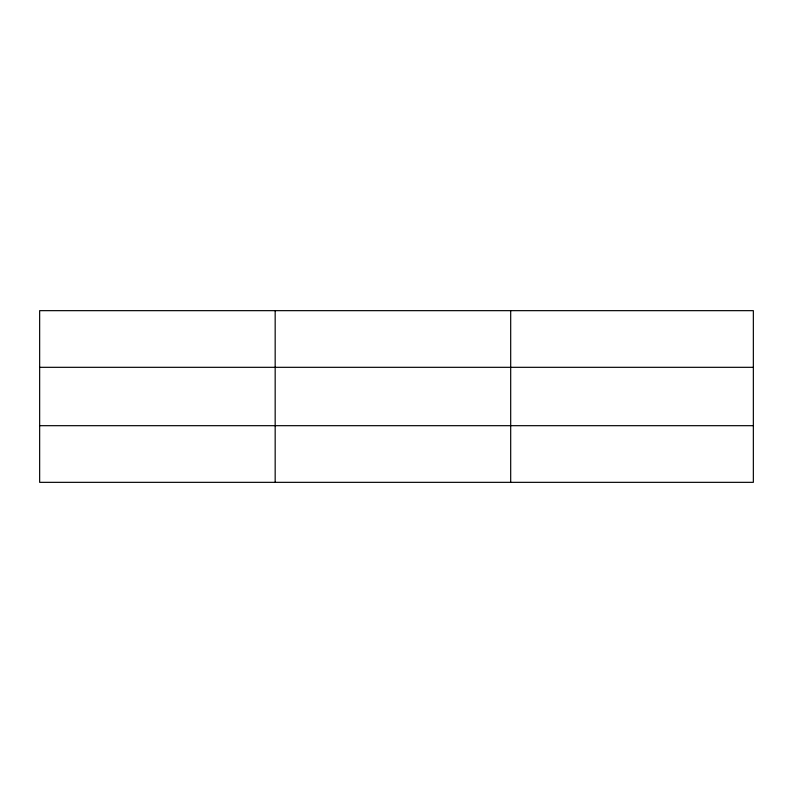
<?xml version="1.0" encoding="UTF-8"?>
<svg xmlns="http://www.w3.org/2000/svg" width="793" height="793" viewBox="0 0 793 793"><rect width="100%" height="100%" fill="white"/><g stroke="black" fill="none" stroke-linecap="round" stroke-linejoin="round"><path stroke-width="1.19" d="M275.171 310.658L275.171 482.342M510.692 310.658L510.692 482.342M753.35 367.318L753.35 310.658L39.65 310.658L39.65 482.342L753.35 482.342L753.35 367.318L39.65 367.318M39.65 425.682L753.35 425.682"/></g></svg>
